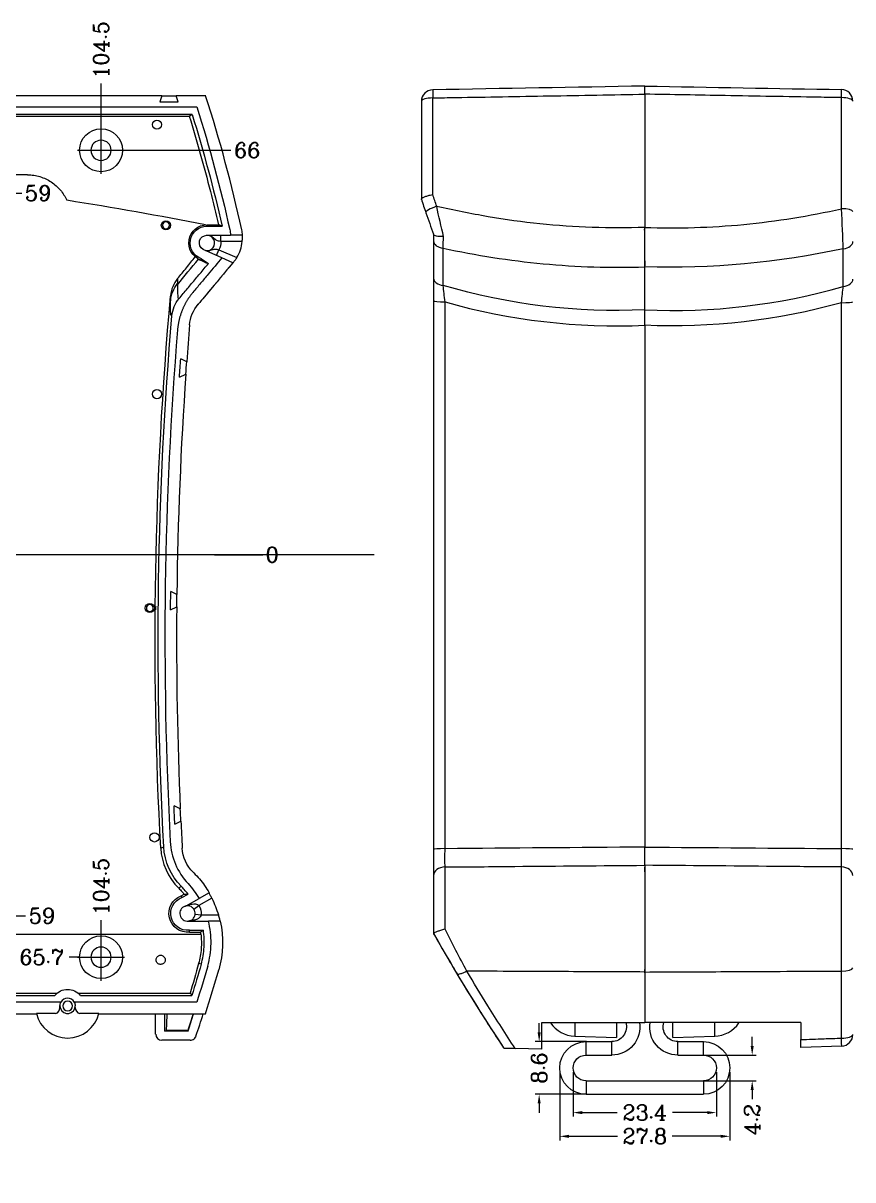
# Model space of a CAD drawing. Header units: millimetres. Extents: x -56 to 1013, y 0 to 900.
# Drawn here: x 203.3 to 338.8, y 437.1 to 626 of the extents above; entities that cross this region are included whole.
import ezdxf
from ezdxf.lldxf.tags import DXFTag

# ---------------------------------------------------------------- set-up
doc = ezdxf.new("R2010")
doc.units = ezdxf.units.MM
doc.header["$MEASUREMENT"] = 0
doc.layers.get('0').update_dxf_attribs({"linetype": 'CONTINUOUS'})
doc.layers.get('Defpoints').update_dxf_attribs({"linetype": 'CONTINUOUS'})
doc.layers.add('1', color=7, linetype='CONTINUOUS')
doc.styles.add('ROMANC', font='romanc.shx', dxfattribs={"bigfont": 'gbcbig.shx'})
tags = doc.linetypes.add('CENTER', pattern=[47.5, 22, -8.5, 8.5, -8.5]).pattern_tags.tags
tags[10:11] = [DXFTag(74, 4), DXFTag(75, 0), DXFTag(340, '0'), DXFTag(46, 0.0), DXFTag(50, 0.0), DXFTag(44, 0.0), DXFTag(45, 0.0)]
tags[8:9] = [DXFTag(74, 4), DXFTag(75, 0), DXFTag(340, '0'), DXFTag(46, 0.0), DXFTag(50, 0.0), DXFTag(44, 0.0), DXFTag(45, 0.0)]
tags[6:7] = [DXFTag(74, 4), DXFTag(75, 0), DXFTag(340, '0'), DXFTag(46, 0.0), DXFTag(50, 0.0), DXFTag(44, 0.0), DXFTag(45, 0.0)]
tags[4:5] = [DXFTag(74, 4), DXFTag(75, 0), DXFTag(340, '0'), DXFTag(46, 0.0), DXFTag(50, 0.0), DXFTag(44, 0.0), DXFTag(45, 0.0)]
doc.dimstyles.new('YanXiu', dxfattribs={"dimtxt": 2.5, "dimasz": 1.5, "dimexe": 0.66, "dimexo": 0.66, "dimgap": 0.66, "dimtad": 0, "dimdec": 1, "dimzin": 0, "dimdsep": 46, "dimtxsty": 'ROMANC', "dimcen": 0, "dimclrd": 131, "dimclre": 131, "dimclrt": 42, "dimadec": 0, "dimazin": 0, "dimtfac": 1, "dimtdec": 4, "dimtofl": 0, "dimtmove": 0, "dimatfit": 3, "dimfxl": 1, "dimtolj": 1, "dimtzin": 0, "dimlwd": 0, "dimlwe": 0, "dimarcsym": 0})

# ---------------------------------------------------------------- blocks, each defined once
blk = doc.blocks.new('*D37')
at = {"color": 131, "lineweight": 5}
blk.add_line((417.39, 492.43), (415.95, 492.85), dxfattribs=at)
blk.add_arc((412.59, 493.82), 2, 324.9594, 71.0924, dxfattribs=at)
at = {"color": 131, "lineweight": 18}
blk.add_solid([(416.02, 493.09), (415.88, 492.61), (414.51, 493.26)], dxfattribs=at)
at = {"layer": 'Defpoints', "color": 0, "lineweight": 18}
for p in [(412.59, 493.82), (414.51, 493.26)]:
    blk.add_point(p, dxfattribs=at)
at = {"color": 42, "lineweight": 18, "insert": (420.14, 491.63), "char_height": 2.5, "attachment_point": 5, "rotation": 343.867, "style": 'ROMANC'}
blk.add_mtext('R2', dxfattribs=at)
blk = doc.blocks.new('*D38')
at = {"color": 131, "lineweight": 5}
blk.add_line((402.09, 590.4), (400.74, 591.05), dxfattribs=at)
blk.add_arc((397.59, 592.57), 2, 315.3371, 71.0924, dxfattribs=at)
at = {"color": 131, "lineweight": 18}
blk.add_solid([(400.85, 591.27), (400.63, 590.82), (399.39, 591.7)], dxfattribs=at)
at = {"layer": 'Defpoints', "color": 0, "lineweight": 18}
for p in [(397.59, 592.57), (399.39, 591.7)]:
    blk.add_point(p, dxfattribs=at)
at = {"color": 42, "lineweight": 18, "insert": (404.67, 589.15), "char_height": 2.5, "attachment_point": 5, "rotation": 334.2447, "style": 'ROMANC'}
blk.add_mtext('R2', dxfattribs=at)
blk = doc.blocks.new('*D39')
at = {"color": 131, "lineweight": 5}
blk.add_line((539.72, 594.51), (541.67, 593.41), dxfattribs=at)
at = {"color": 131, "lineweight": 18}
blk.add_solid([(541.79, 593.63), (541.54, 593.2), (542.97, 592.68)], dxfattribs=at)
at = {"layer": 'Defpoints', "color": 0, "lineweight": 18}
for p in [(542.97, 592.68), (545.59, 591.21)]:
    blk.add_point(p, dxfattribs=at)
at = {"color": 42, "lineweight": 18, "insert": (537.22, 595.91), "char_height": 2.5, "attachment_point": 5, "rotation": 330.654, "style": 'ROMANC'}
blk.add_mtext('R3', dxfattribs=at)
blk = doc.blocks.new('*D68')
at = {"color": 131, "lineweight": 5}
blk.add_line((234.54, 539.21), (242.48, 539.21), dxfattribs=at)
at = {"layer": 'Defpoints', "color": 0, "lineweight": 18}
for p in [(111.52, 539.21), (233.88, 539.21), (242.48, 539.21)]:
    blk.add_point(p, dxfattribs=at)
at = {"color": 42, "lineweight": 18, "insert": (243.97, 539.21), "char_height": 2.5, "attachment_point": 5, "style": 'ROMANC'}
blk.add_mtext('0', dxfattribs=at)
blk = doc.blocks.new('*D72')
at = {"color": 131, "lineweight": 5}
blk.add_line((201.46, 598.25), (203.06, 598.25), dxfattribs=at)
at = {"layer": 'Defpoints', "color": 0, "lineweight": 18}
for p in [(200.8, 598.25), (203.06, 598.25), (111.52, 539.21)]:
    blk.add_point(p, dxfattribs=at)
at = {"color": 42, "lineweight": 18, "insert": (205.74, 598.25), "char_height": 2.5, "attachment_point": 5, "style": 'ROMANC'}
blk.add_mtext('59', dxfattribs=at)
blk = doc.blocks.new('*D74')
at = {"color": 131, "lineweight": 5}
blk.add_line((219.59, 605.25), (237.22, 605.25), dxfattribs=at)
at = {"layer": 'Defpoints', "color": 0, "lineweight": 18}
for p in [(218.93, 605.25), (237.22, 605.25), (111.52, 539.21)]:
    blk.add_point(p, dxfattribs=at)
at = {"color": 42, "lineweight": 18, "insert": (239.91, 605.25), "char_height": 2.5, "attachment_point": 5, "style": 'ROMANC'}
blk.add_mtext('66', dxfattribs=at)
blk = doc.blocks.new('*D75')
at = {"color": 131, "lineweight": 5}
blk.add_line((216.02, 608.59), (216.02, 616.14), dxfattribs=at)
at = {"layer": 'Defpoints', "color": 0, "lineweight": 18}
for p in [(216.02, 616.14), (216.02, 607.93), (111.52, 539.21)]:
    blk.add_point(p, dxfattribs=at)
at = {"color": 42, "lineweight": 18, "insert": (216.02, 621.63), "char_height": 2.5, "attachment_point": 5, "rotation": 90, "style": 'ROMANC'}
blk.add_mtext('104.5', dxfattribs=at)
blk = doc.blocks.new('*D108')
at = {"color": 131, "lineweight": 5}
blk.add_line((201.72, 480.25), (203.69, 480.25), dxfattribs=at)
at = {"layer": 'Defpoints', "color": 0, "lineweight": 18}
for p in [(111.52, 539.21), (201.06, 480.25), (203.69, 480.25)]:
    blk.add_point(p, dxfattribs=at)
at = {"color": 42, "lineweight": 18, "insert": (206.37, 480.25), "char_height": 2.5, "attachment_point": 5, "style": 'ROMANC'}
blk.add_mtext('59', dxfattribs=at)
blk = doc.blocks.new('*D110')
at = {"color": 131, "lineweight": 5}
blk.add_line((212.43, 473.49), (210.8, 473.49), dxfattribs=at)
at = {"layer": 'Defpoints', "color": 0, "lineweight": 18}
for p in [(111.52, 539.21), (210.8, 473.49), (213.09, 473.49)]:
    blk.add_point(p, dxfattribs=at)
at = {"color": 42, "lineweight": 18, "insert": (206.33, 473.49), "char_height": 2.5, "attachment_point": 5, "style": 'ROMANC'}
blk.add_mtext('65.7', dxfattribs=at)
blk = doc.blocks.new('*D112')
at = {"color": 131, "lineweight": 5}
blk.add_line((216.02, 476.98), (216.02, 479.53), dxfattribs=at)
at = {"layer": 'Defpoints', "color": 0, "lineweight": 18}
for p in [(111.52, 539.21), (216.02, 479.53), (216.02, 476.32)]:
    blk.add_point(p, dxfattribs=at)
at = {"color": 42, "lineweight": 18, "insert": (216.02, 485.01), "char_height": 2.5, "attachment_point": 5, "rotation": 90, "style": 'ROMANC'}
blk.add_mtext('104.5', dxfattribs=at)
blk = doc.blocks.new('*D121')
at = {"color": 131, "lineweight": 5}
for p, q in [((322.4, 459), (322.4, 460.5)), ((314.23, 457.5), (323.06, 457.5)), ((314.23, 453.3), (323.06, 453.3)), ((322.4, 451.8), (322.4, 450.3))]:
    blk.add_line(p, q, dxfattribs=at)
at = {"color": 131, "lineweight": 18}
for points in [[(322.15, 459), (322.65, 459), (322.4, 457.5)], [(322.15, 451.8), (322.65, 451.8), (322.4, 453.3)]]:
    blk.add_solid(points, dxfattribs=at)
at = {"layer": 'Defpoints', "color": 0, "lineweight": 18}
for p in [(313.57, 457.5), (313.57, 453.3), (322.4, 453.3)]:
    blk.add_point(p, dxfattribs=at)
at = {"color": 42, "lineweight": 18, "insert": (322.4, 446.96), "char_height": 2.5, "attachment_point": 5, "rotation": 90, "style": 'ROMANC'}
blk.add_mtext('4.2', dxfattribs=at)
blk = doc.blocks.new('*D122')
at = {"color": 131, "lineweight": 5}
for p, q in [((293.15, 454.74), (293.15, 447.45)), ((316.55, 454.74), (316.55, 447.45)), ((294.65, 448.11), (300.32, 448.11)), ((315.05, 448.11), (309.38, 448.11))]:
    blk.add_line(p, q, dxfattribs=at)
at = {"color": 131, "lineweight": 18}
for points in [[(294.65, 448.36), (294.65, 447.86), (293.15, 448.11)], [(315.05, 448.36), (315.05, 447.86), (316.55, 448.11)]]:
    blk.add_solid(points, dxfattribs=at)
at = {"layer": 'Defpoints', "color": 0, "lineweight": 18}
for p in [(293.15, 455.4), (316.55, 455.4), (316.55, 448.11)]:
    blk.add_point(p, dxfattribs=at)
at = {"color": 42, "lineweight": 18, "insert": (304.85, 448.11), "char_height": 2.5, "attachment_point": 5, "style": 'ROMANC'}
blk.add_mtext('23.4', dxfattribs=at)
blk = doc.blocks.new('*D123')
at = {"color": 131, "lineweight": 5}
for p, q in [((287.6, 461.2), (287.6, 462.7)), ((295.34, 459.7), (286.94, 459.7)), ((295.34, 451.1), (286.94, 451.1)), ((287.6, 449.6), (287.6, 448.1))]:
    blk.add_line(p, q, dxfattribs=at)
at = {"color": 131, "lineweight": 18}
for points in [[(287.35, 461.2), (287.85, 461.2), (287.6, 459.7)], [(287.35, 449.6), (287.85, 449.6), (287.6, 451.1)]]:
    blk.add_solid(points, dxfattribs=at)
at = {"layer": 'Defpoints', "color": 0, "lineweight": 18}
for p in [(296, 459.7), (287.6, 451.1), (296, 451.1)]:
    blk.add_point(p, dxfattribs=at)
at = {"color": 42, "lineweight": 18, "insert": (287.6, 455.4), "char_height": 2.5, "attachment_point": 5, "rotation": 90, "style": 'ROMANC'}
blk.add_mtext('8.6', dxfattribs=at)
blk = doc.blocks.new('*D124')
at = {"color": 131, "lineweight": 5}
for p, q in [((290.95, 454.74), (290.95, 443.58)), ((318.75, 454.74), (318.75, 443.58)), ((292.45, 444.24), (300.38, 444.24)), ((317.25, 444.24), (309.32, 444.24))]:
    blk.add_line(p, q, dxfattribs=at)
at = {"color": 131, "lineweight": 18}
for points in [[(292.45, 444.49), (292.45, 443.99), (290.95, 444.24)], [(317.25, 444.49), (317.25, 443.99), (318.75, 444.24)]]:
    blk.add_solid(points, dxfattribs=at)
at = {"layer": 'Defpoints', "color": 0, "lineweight": 18}
for p in [(290.95, 455.4), (318.75, 455.4), (318.75, 444.24)]:
    blk.add_point(p, dxfattribs=at)
at = {"color": 42, "lineweight": 18, "insert": (304.85, 444.24), "char_height": 2.5, "attachment_point": 5, "style": 'ROMANC'}
blk.add_mtext('27.8', dxfattribs=at)

msp = doc.modelspace()

# ---------------------------------------------------------------- linework, layer by layer
at = {"layer": '1', "color": 0, "linetype": 'Continuous', "lineweight": 18}
for p, q in [((225.94, 614.17), (196.72, 614.17)), ((225.94, 614.17), (225.62, 613.17)), ((225.93, 614.14), (228.32, 614.14)), ((233.12, 614.17), (228.31, 614.17)), ((228.62, 613.17), (228.31, 614.17)), ((304.85, 614.41), (304.85, 614.84)), ((304.85, 614.41), (304.85, 614.74)), ((304.85, 614.41), (304.85, 592.67)), ((304.85, 614.41), (304.85, 592.67)), ((196.62, 612.35), (231.68, 612.35)), ((225.62, 613.17), (228.62, 613.17)), ((268.35, 613.23), (268.35, 597.26)), ((137.27, 610.83), (230.44, 610.83)), ((230.92, 611.1), (195.42, 611.1)), ((204.02, 601.25), (178.99, 601.25)), ((233.33, 593.1), (235.38, 593.1)), ((233.33, 592.88), (235.8, 592.88)), ((233.33, 591.38), (237.17, 591.38)), ((235.57, 590.38), (235.57, 591.38)), ((239.15, 591.38), (237.17, 591.38)), ((232.44, 587.52), (233.58, 586.78)), ((235.77, 587.7), (232.72, 589.04)), ((234.88, 588.09), (235.28, 589)), ((237.58, 586.9), (235.77, 587.7)), ((232.34, 587.33), (232.44, 587.26)), ((270.35, 580.67), (270.35, 491.11)), ((304.85, 576.68), (304.85, 491.47)), ((304.85, 576.68), (304.85, 491.47)), ((230.02, 570.72), (229.06, 571.21)), ((229.06, 571.21), (229.06, 571.21)), ((228.85, 568.21), (229.88, 568.71)), ((228.85, 568.21), (228.84, 568.21)), ((228.41, 532.71), (227.42, 533.21)), ((227.42, 533.21), (227.42, 533.21)), ((227.39, 530.21), (228.39, 530.71)), ((227.39, 530.21), (227.39, 530.21)), ((228.97, 497.71), (227.95, 498.21)), ((227.95, 498.21), (227.95, 498.21)), ((228.09, 495.21), (229.07, 495.71)), ((228.09, 495.21), (228.09, 495.21)), ((229.1, 483.49), (229.6, 483.77)), ((229.23, 483.22), (230.23, 483.79)), ((233.69, 484.02), (232.04, 483.08)), ((229.93, 481.89), (232.04, 483.08)), ((230.43, 479.39), (233.56, 479.39)), ((230.46, 477.89), (232.74, 477.89)), ((235.51, 479.39), (233.56, 479.39)), ((-9.28, 477.25), (232.33, 477.25)), ((230.48, 477.59), (232.27, 477.59)), ((270.35, 477.34), (270.35, 477.33)), ((304.85, 471.48), (304.85, 470.96)), ((304.85, 470.96), (304.85, 471.48)), ((304.85, 471.07), (304.85, 462.82)), ((304.85, 471.07), (304.85, 462.82)), ((137.27, 467.64), (208.88, 467.64)), ((137.27, 467.25), (208.49, 467.25)), ((212.24, 467.64), (230.58, 467.64)), ((212.64, 467.25), (230.87, 467.25)), ((209.48, 466.15), (13.57, 466.15)), ((209.31, 465.25), (209.31, 465.53)), ((231.68, 466.15), (211.65, 466.15)), ((211.81, 465.25), (211.81, 465.53)), ((17.58, 464.25), (205.47, 464.25)), ((208.59, 464.29), (205.46, 464.29)), ((215.66, 464.29), (212.53, 464.29)), ((215.65, 464.25), (233.07, 464.25)), ((224.94, 460.93), (224.94, 464.25)), ((226.45, 461.43), (226.45, 464.25)), ((288.02, 458.45), (288.02, 462.82)), ((300.25, 462.78), (300.25, 460.35)), ((309.45, 460.35), (309.45, 462.79)), ((330.35, 462.82), (330.35, 460.04)), ((226.45, 461.43), (226.66, 461.54)), ((230.23, 461.43), (226.45, 461.43)), ((230.21, 461.54), (226.66, 461.54)), ((230.59, 459.93), (225.94, 459.93)), ((293.42, 460.59), (300.25, 460.35)), ((295.25, 459.7), (299.45, 459.7)), ((309.45, 460.35), (316.28, 460.59)), ((310.25, 459.7), (314.45, 459.7)), ((330.35, 459.75), (330.35, 460.04)), ((288.02, 458.45), (283.67, 458.6)), ((295.25, 457.5), (299.45, 457.5)), ((310.25, 457.5), (314.45, 457.5)), ((337.02, 458.98), (330.35, 458.75)), ((295.25, 453.3), (314.45, 453.3)), ((295.25, 451.1), (314.45, 451.1))]:
    msp.add_line(p, q, dxfattribs=at)
at = {"layer": '1', "color": 0, "linetype": 'Continuous', "lineweight": 13}
for p, q in [((270.22, 598.01), (270.22, 613.81)), ((336.98, 595.7), (336.98, 613.85)), ((233.33, 592.88), (233.33, 593.1)), ((239.09, 590.38), (235.57, 590.38)), ((235.28, 589), (238.2, 587.72)), ((272.22, 491.21), (272.22, 580.5)), ((336.98, 491.22), (336.98, 580.36)), ((231.18, 481.34), (232, 481.91)), ((234.11, 483.11), (232, 481.91)), ((231.4, 480.5), (232.39, 480.39)), ((232.39, 480.39), (235.19, 480.39)), ((336.98, 460.27), (336.98, 471.22)), ((316.28, 460.59), (316.28, 462.8)), ((293.42, 462.77), (293.42, 460.59)), ((295.25, 457.5), (295.25, 459.7)), ((299.45, 457.5), (299.45, 459.7)), ((310.25, 457.5), (310.25, 459.7)), ((314.45, 457.5), (314.45, 459.7)), ((295.25, 453.3), (295.25, 451.1)), ((314.45, 453.3), (314.45, 451.1))]:
    msp.add_line(p, q, dxfattribs=at)
at = {"layer": '1', "color": 1, "linetype": 'CENTER', "lineweight": 18, "ltscale": 0.14}
for p, q in [((216.02, 601.4), (216.02, 609.1)), ((212.17, 605.25), (219.87, 605.25)), ((216.02, 469.64), (216.02, 477.34)), ((212.17, 473.49), (219.87, 473.49))]:
    msp.add_line(p, q, dxfattribs=at)
at = {"layer": '1', "color": 1, "linetype": 'CENTER', "lineweight": 18, "ltscale": 0.86842}
msp.add_line((260.65, 539.21), (-37.57, 539.21), dxfattribs=at)
at = {"layer": '1', "color": 0, "linetype": 'Continuous', "lineweight": 18}
for centre, radius in [((225.16, 609.44), 0.75), ((216.02, 605.25), 3.5), ((226.62, 593), 0.749), ((225.16, 565.44), 0.75), ((223.99, 530.5), 0.749), ((224.76, 493.05), 0.75), ((216.02, 473.49), 3.5)]:
    msp.add_circle(centre, radius, dxfattribs=at)
at = {"layer": '1', "color": 0, "linetype": 'Continuous', "lineweight": 18, "extrusion": (0, 0, -1)}
for centre, radius in [((-216.02, 605.25), 1.65), ((-226.62, 593), 0.566), ((-223.99, 530.5), 0.566), ((-216.02, 473.49), 1.65), ((-210.56, 465.53), 0.8)]:
    msp.add_circle(centre, radius, dxfattribs=at)
at = {"layer": '1', "color": 0, "linetype": 'Continuous', "lineweight": 18}
for centre, radius, start, end in [((-0.98, 539.25), 245.79, 12.4579, 17.7459), ((270.25, 613.23), 1.9, 91, 180), ((336.95, 613.28), 1.9, 0, 89), ((111.52, -29.05), 633.9, 78.94419, 81.02424), ((233.33, 590.13), 1.25, 258.6474, 90), ((852.23, 525.25), 623.87, 175.26667, 175.82111), ((852.23, 525.25), 625.77, 175.35512, 183.01338), ((852.23, 525.25), 623.92, 175.81906, 176.00839), ((852.23, 525.25), 623.87, 176.00564, 179.31483), ((852.23, 525.25), 623.92, 179.31248, 179.50111), ((852.23, 525.25), 623.87, 179.49867, 182.53001), ((852.23, 525.25), 623.92, 182.52739, 182.7163), ((852.23, 525.25), 623.87, 182.71413, 183.11829), ((230.15, 480.63), 1.25, 108.532, 277.1244), ((229.44, 482.76), 1, 288.532, 299.4885), ((230.15, 480.63), 1.25, 354.0656, 34.818), ((230.43, 478.39), 1, 90, 97.1244), ((-0.98, 539.25), 245.77, 342.2323, 343.9774), ((210.56, 465.53), 1.25, 29.8791, 150.1209), ((210.56, 465.53), 1.25, 180, 261.7752), ((210.56, 465.53), 1.25, 278.2248, 0), ((210.56, 465.53), 5.25, 193.6297, 346.3703), ((210.56, 465.53), 5.25, 193.6297, 194.081), ((210.56, 465.53), 5.25, 345.919, 346.3703), ((-0.98, 539.25), 243.95, 341.3986, 342.0952), ((-0.98, 539.25), 245.45, 341.3141, 342.2083), ((293.59, 465.58), 5, 214.3233, 268), ((316.1, 465.58), 5, 272, 325.7921), ((336.95, 460.88), 1.9, 272, 0)]:
    msp.add_arc(centre, radius, start, end, dxfattribs=at)
at = {"layer": '1', "color": 0, "linetype": 'Continuous', "lineweight": 18, "extrusion": (0, 0, -1)}
for centre, radius, start, end in [((0.98, 539.25), 243.87, 162.5577, 167.4278), ((0.98, 539.25), 242.23, 162.8121, 165.8353), ((0.98, 539.25), 242.77, 162.7849, 167.2377), ((-233.33, 590.13), 2.97, 289.4755, 90), ((-233.33, 590.13), 2.75, 288.9504, 90), ((-233.33, 590.13), 1.25, 299.2293, 90), ((-852.23, 525.25), 627.37, 356.8982, 5.13989), ((-852.23, 525.25), 626.87, 356.91603, 4.84854), ((-852.23, 525.25), 624.87, 3.94218, 4.21796), ((-852.23, 525.25), 624.87, 0.45476, 0.72985), ((-852.23, 525.25), 627.3, 0.45313, 0.50391), ((-852.23, 525.25), 624.87, 357.24445, 357.51981), ((-230.15, 480.63), 3.05, 263.8856, 69.9125), ((-230.15, 480.63), 2.75, 263.5589, 70.4155), ((0.98, 539.25), 242.77, 196.002, 197.2513), ((0.98, 539.25), 243.87, 195.9995, 197.4423), ((-210.56, 465.53), 2.7, 39.7423, 140.2577), ((-210.56, 465.53), 1.25, 0, 29.8791), ((-210.56, 465.53), 1.25, 150.1209, 180), ((-299.45, 462.1), 4.6, 170.7609, 270), ((-299.45, 462.1), 2.4, 162.3459, 270), ((-310.25, 462.1), 4.6, 270, 9.2475), ((-310.25, 462.1), 2.4, 270, 17.7834), ((-295.25, 455.4), 4.3, 270, 90), ((-314.45, 455.4), 4.3, 90, 270), ((-295.25, 455.4), 2.1, 270, 90), ((-314.45, 455.4), 2.1, 90, 270)]:
    msp.add_arc(centre, radius, start, end, dxfattribs=at)
at = {"layer": '1', "color": 0, "linetype": 'Continuous', "lineweight": 13, "extrusion": (0, 0, -1)}
for centre, start, end in [((-233.33, 590.13), 173.6206, 209.942), ((-230.15, 480.63), 145.182, 185.9344)]:
    msp.add_arc(centre, 2.25, start, end, dxfattribs=at)
at = {"layer": '1', "color": 0, "linetype": 'Continuous', "lineweight": 13}
for centre, major_axis, ratio, start_param, end_param in [((270.25, 613.23), (-0.03, 1.9), 0.012778, 0, 1.26384), ((336.95, 613.28), (-0.03, -1.9), 0.012776, 1.877883, 3.141593), ((270.25, 613.23), (-1.9, 0), 0.301946, 4.729842, 6.283185), ((336.95, 613.28), (1.9, 0), 0.30207, 0, 1.553343), ((270.89, 595.67), (1.8, 0.61), 0.223914, 1.513326, 3.210892), ((336.95, 595.27), (1.9, 0), 0.228508, 0, 1.553343), ((272.25, 590.44), (1.9, 0), 0.627098, 3.141593, 4.530151), ((336.95, 590.34), (1.9, 0), 0.627365, 4.89314, 6.283185), ((272.25, 584.35), (1.9, 0), 0.628149, 3.141593, 4.536126), ((336.95, 584.21), (1.9, 0), 0.628561, 4.886225, 6.283185), ((272.25, 580.67), (1.9, 0), 0.088577, 3.141593, 4.694936), ((336.95, 580.53), (1.9, 0), 0.08835, 4.729842, 6.283185), ((272.25, 491.11), (1.9, 0), 0.054757, 1.58825, 3.141593), ((336.95, 491.11), (1.9, 0), 0.054751, 0, 1.553343), ((272.25, 486.85), (1.9, 0), 0.721064, 1.588245, 3.141593), ((336.95, 486.85), (1.9, 0), 0.720956, 0, 1.553347), ((336.95, 460.88), (-1.9, 0), 0.320395, 1.58825, 3.141593), ((336.95, 460.88), (0.07, -1.9), 0.006611, 0, 1.244264)]:
    msp.add_ellipse(centre, major_axis=major_axis, ratio=ratio, start_param=start_param, end_param=end_param, dxfattribs=at)
at = {"layer": '1', "color": 0, "linetype": 'Continuous', "lineweight": 18}
for centre, major_axis, ratio, start_param, end_param in [((546.46, 633.76), (-317.34, 0), 1, 0.51544, 0.584445), ((336.95, 471.75), (1.9, 0), 0.276013, 4.729842, 6.283185), ((208.31, 465.25), (0, 1), 0.999962, 3.425894, 4.712389), ((212.81, 465.25), (0, -1), 0.999962, 4.712389, 5.998884), ((225.95, 460.93), (0.897, 0.448), 0.996959, 2.679649, 4.248011)]:
    msp.add_ellipse(centre, major_axis=major_axis, ratio=ratio, start_param=start_param, end_param=end_param, dxfattribs=at)
at = {"layer": '1', "color": 0, "linetype": 'Continuous', "lineweight": 18, "extrusion": (0, 0, -1)}
msp.add_ellipse((208.27, 633.68), major_axis=(0, 314.34), ratio=0.069927, start_param=2.140062, end_param=2.15033, dxfattribs=at)
at = {"layer": '1', "color": 0, "linetype": 'Continuous', "lineweight": 18}
for points, degree in [([(304.85, 615.74), (293.3, 615.53), (281.76, 615.33), (270.22, 615.13)], 3), ([(304.85, 615.74), (315.56, 615.55), (326.27, 615.36), (336.98, 615.18)], 3), ([(230.44, 610.83), (230.47, 610.85), (230.5, 610.87), (230.53, 610.88)], 3), ([(209.38, 598.76), (209.59, 598.5), (209.79, 598.23), (209.96, 597.95)], 3), ([(209.96, 597.95), (210.14, 597.67), (210.29, 597.38), (210.42, 597.09)], 3), ([(233.89, 598.53), (234.36, 596.72), (234.8, 594.91), (235.23, 593.1)], 3), ([(268.35, 597.26), (268.6, 596.52), (268.85, 595.77), (269.11, 595.03)], 3), ([(269.11, 595.03), (269.5, 593.87), (269.92, 592.68), (270.35, 591.55)], 3), ([(235.38, 593.1), (235.52, 593.02), (235.66, 592.95), (235.8, 592.88)], 3), ([(237.05, 592.33), (237.12, 592.02), (237.16, 591.7), (237.17, 591.38)], 3), ([(239.15, 591.38), (239.13, 591.68), (239.09, 591.98), (239.03, 592.27)], 3), ([(270.35, 591.58), (270.35, 591.17), (270.35, 590.79), (270.35, 590.44)], 3), ([(304.85, 586.22), (304.85, 587.99), (304.85, 590.41), (304.85, 592.67)], 3), ([(304.85, 586.22), (304.85, 587.99), (304.85, 590.41), (304.85, 592.67)], 3), ([(238.2, 587.72), (238.71, 588.53), (239.01, 589.43), (239.09, 590.38)], 3), ([(270.35, 590.44), (270.35, 588.41), (270.35, 586.38), (270.35, 584.35)], 3), ([(231.84, 580.03), (234.72, 583.46), (237.6, 586.89)], 2), ([(237.58, 586.9), (237.59, 586.9), (237.59, 586.9), (237.59, 586.9)], 3), ([(304.85, 587.19), (304.85, 586.92), (304.85, 586.65), (304.85, 586.38)], 3), ([(228.54, 584.31), (227.87, 583.5), (227.48, 582.5), (227.38, 581.46)], 3), ([(270.35, 584.35), (270.35, 583.3), (270.35, 582.02), (270.35, 580.67)], 3), ([(227.61, 578.24), (227.69, 579.27), (228.1, 580.25), (228.76, 581.03)], 3), ([(230.49, 576.73), (230.6, 577.97), (231.08, 579.15), (231.88, 580.1)], 3), ([(225.78, 491.31), (225.91, 488.84), (226.96, 486.5), (228.71, 484.76)], 3), ([(229.14, 485.04), (227.42, 486.78), (226.4, 489.09), (226.27, 491.53)], 3), ([(227.33, 492.36), (227.47, 489.81), (228.49, 487.38), (230.23, 485.51)], 3), ([(231.08, 487.36), (230.01, 488.41), (229.37, 489.82), (229.29, 491.32)], 3), ([(304.85, 488.5), (304.85, 489.29), (304.85, 490.35), (304.85, 491.47)], 3), ([(304.85, 488.5), (304.85, 489.29), (304.85, 490.35), (304.85, 491.47)], 3), ([(270.35, 491.11), (270.35, 489.49), (270.35, 487.97), (270.35, 486.85)], 3), ([(304.85, 488.17), (304.85, 487.9), (304.85, 487.66), (304.85, 487.43)], 3), ([(304.85, 487.43), (304.85, 487.66), (304.85, 487.91), (304.85, 488.17)], 3), ([(230.23, 485.51), (230.92, 484.76), (231.53, 483.95), (232.04, 483.08)], 3), ([(270.35, 486.85), (270.35, 484.33), (270.35, 480.95), (270.35, 477.34)], 3), ([(234.11, 483.11), (234.55, 482.23), (234.91, 481.33), (235.19, 480.39)], 3), ([(235.51, 479.39), (236.09, 476.75), (235.99, 474.02), (235.25, 471.41)], 3), ([(232.27, 477.59), (232.29, 477.48), (232.3, 477.36), (232.31, 477.25)], 3), ([(270.35, 477.33), (271.6, 475.12), (272.9, 472.9), (274.18, 470.76)], 3), ([(231.96, 472.45), (231.52, 470.83), (231.06, 469.23), (230.58, 467.64)], 3), ([(230.58, 467.64), (230.59, 467.63), (230.6, 467.62), (230.61, 467.6)], 3), ([(210.38, 464.29), (210.5, 464.27), (210.62, 464.27), (210.74, 464.29)], 3), ([(231.07, 464.25), (230.79, 463.34), (230.5, 462.44), (230.21, 461.54)], 3), ([(288.02, 462.82), (293.63, 462.82), (299.24, 462.82), (304.85, 462.82)], 3)]:
    msp.add_open_spline(points, degree=degree, dxfattribs=at)
at = {"layer": '1', "color": 0, "linetype": 'Continuous', "lineweight": 13}
for points, knots in [([(270.22, 613.81), (271.48, 613.83), (272.75, 613.85), (279.08, 613.96), (284.15, 614.05), (294.42, 614.23), (299.64, 614.32), (304.85, 614.41)], [0, 0, 0, 0, 0.109696, 0.109696, 0.548478, 0.548478, 1, 1, 1, 1]), ([(336.98, 613.85), (335.72, 613.87), (334.45, 613.89), (328.12, 614), (323.05, 614.09), (313.61, 614.26), (309.23, 614.34), (304.85, 614.41)], [0, 0, 0, 0, 0.11823, 0.11823, 0.591151, 0.591151, 1, 1, 1, 1]), ([(304.85, 592.67), (299.12, 592.46), (293.4, 592.65), (284.87, 593.53), (282.05, 593.92), (276.43, 594.89), (273.64, 595.5), (270.86, 596.1)], [0, 0, 0, 0, 0.5, 0.5, 0.75, 0.75, 1, 1, 1, 1]), ([(304.85, 592.67), (310.26, 592.47), (315.66, 592.63), (326.41, 593.66), (331.72, 594.55), (336.98, 595.7)], [0, 0, 0, 0, 0.5, 0.5, 1, 1, 1, 1]), ([(231.92, 587.47), (231.95, 587.46), (232.01, 587.43), (232.11, 587.39), (232.23, 587.35), (232.3, 587.33), (232.34, 587.32)], [0, 0, 0, 0, 0.190747, 0.460519, 0.730271, 1, 1, 1, 1]), ([(271.92, 583.18), (271.91, 584.16), (271.91, 585.15), (271.91, 587.18), (271.91, 588.23), (271.9, 589.27)], [0, 0, 0, 0, 0.485583, 0.485583, 1, 1, 1, 1]), ([(271.9, 589.27), (277.31, 588.13), (282.76, 587.24), (293.77, 586.21), (299.31, 586.04), (304.85, 586.22)], [0, 0, 0, 0, 0.5, 0.5, 1, 1, 1, 1]), ([(337.28, 583.03), (337.28, 584.02), (337.28, 585), (337.29, 587.05), (337.29, 588.11), (337.29, 589.17)], [0, 0, 0, 0, 0.482162, 0.482162, 1, 1, 1, 1]), ([(232.34, 587.32), (232.35, 587.32), (232.36, 587.31), (232.39, 587.29), (232.41, 587.28), (232.43, 587.27), (232.44, 587.26)], [0, 0, 0, 0, 0.190005, 0.460003, 0.730002, 1, 1, 1, 1]), ([(272.22, 580.5), (272.17, 580.97), (272.11, 581.43), (272.01, 582.34), (271.96, 582.78), (271.92, 583.18)], [0, 0, 0, 0, 0.483016, 0.483016, 1, 1, 1, 1]), ([(227.61, 578.24), (227.57, 578.21), (227.51, 578.14), (227.44, 578.38), (227.39, 578.86), (227.36, 579.59), (227.37, 580.29), (227.37, 580.65)], [0, 0, 0, 0, 0.200494, 0.400217, 0.599692, 0.799445, 1, 1, 1, 1]), ([(336.98, 488.22), (336.98, 488.3), (336.98, 488.38), (336.98, 488.84), (336.98, 489.28), (336.98, 490.21), (336.98, 490.71), (336.98, 491.22)], [0, 0, 0, 0, 0.100017, 0.100017, 0.550008, 0.550008, 1, 1, 1, 1]), ([(272.22, 488.22), (276.02, 488.25), (279.82, 488.28), (290.7, 488.38), (297.77, 488.44), (304.85, 488.5)], [0, 0, 0, 0, 0.34963, 0.34963, 1, 1, 1, 1]), ([(336.98, 488.22), (333.35, 488.25), (329.71, 488.28), (319, 488.38), (311.92, 488.44), (304.85, 488.5)], [0, 0, 0, 0, 0.33951, 0.33951, 1, 1, 1, 1]), ([(336.98, 471.22), (336.98, 474.21), (336.98, 477.39), (336.98, 483.31), (336.98, 486.06), (336.98, 488.22)], [0, 0, 0, 0, 0.5, 0.5, 1, 1, 1, 1]), ([(229.14, 485.04), (229.12, 485.02), (229.1, 485.01), (229.04, 484.97), (228.99, 484.94), (228.89, 484.87), (228.83, 484.84), (228.75, 484.79), (228.73, 484.77), (228.71, 484.76)], [0, 0, 0, 0, 0.148962, 0.148962, 0.446885, 0.446885, 0.852267, 0.852267, 1, 1, 1, 1]), ([(229.93, 481.89), (229.93, 481.89), (229.93, 481.89), (229.94, 481.89), (229.94, 481.89), (229.96, 481.9), (229.99, 481.91), (230.06, 481.94), (230.11, 481.96), (230.39, 482.07), (230.64, 482.14), (231.07, 482.2), (231.25, 482.21), (231.54, 482.17), (231.65, 482.14), (231.82, 482.06), (231.88, 482.03), (231.96, 481.96), (231.98, 481.94), (232, 481.91)], [0, 0, 0, 0, 0.014495, 0.014495, 0.022962, 0.022962, 0.068157, 0.068157, 0.147528, 0.147528, 0.492482, 0.492482, 0.73176, 0.73176, 0.87522, 0.87522, 0.960773, 0.960773, 1, 1, 1, 1]), ([(232.39, 480.39), (232.38, 480.34), (232.36, 480.28), (232.28, 480.13), (232.21, 480.05), (232.02, 479.87), (231.89, 479.79), (231.57, 479.63), (231.37, 479.56), (230.97, 479.46), (230.75, 479.42), (230.52, 479.4), (230.48, 479.4), (230.45, 479.4), (230.44, 479.39), (230.43, 479.39), (230.43, 479.39), (230.43, 479.39)], [0, 0, 0, 0, 0.066409, 0.066409, 0.198138, 0.198138, 0.385456, 0.385456, 0.651681, 0.651681, 0.925262, 0.925262, 0.979533, 0.979533, 0.990419, 0.990419, 1, 1, 1, 1]), ([(232.39, 472.33), (232.25, 472.36), (232.11, 472.4), (231.97, 472.44), (231.96, 472.45)], [0, 0, 0, 0, 0.953648, 1, 1, 1, 1]), ([(283.67, 458.6), (282.16, 460.89), (280.68, 463.21), (278.05, 467.42), (276.91, 469.31), (275.78, 471.21)], [0, 0, 0, 0, 0.556069, 0.556069, 1, 1, 1, 1]), ([(330.35, 460.04), (331.61, 460.09), (332.88, 460.13), (335.09, 460.21), (336.04, 460.24), (336.98, 460.27)], [0, 0, 0, 0, 0.572514, 0.572514, 1, 1, 1, 1])]:
    msp.add_open_spline(points, degree=3, knots=knots, dxfattribs=at)
at = {"layer": '1', "color": 0, "linetype": 'Continuous', "lineweight": 18}
for points, degree, knots in [([(304.85, 614.41), (304.85, 614.62), (304.85, 614.81), (304.85, 615.15), (304.85, 615.3), (304.85, 615.54), (304.85, 615.62), (304.85, 615.72), (304.85, 615.74), (304.85, 615.74)], 3, [0, 0, 0, 0, 0.267507, 0.267507, 0.535016, 0.535016, 0.802499, 0.802499, 1, 1, 1, 1]), ([(304.85, 614.41), (304.85, 614.62), (304.85, 614.81), (304.85, 615.15), (304.85, 615.3), (304.85, 615.54), (304.85, 615.62), (304.85, 615.72), (304.85, 615.74), (304.85, 615.74)], 3, [0, 0, 0, 0, 0.267507, 0.267507, 0.535016, 0.535016, 0.802499, 0.802499, 1, 1, 1, 1]), ([(230.53, 610.88), (230.58, 610.91), (230.62, 610.93), (230.75, 611), (230.83, 611.05), (230.92, 611.1)], 3, [0, 0, 0, 0, 0.340741, 0.340741, 1, 1, 1, 1]), ([(204.02, 601.25), (204.36, 601.24), (205.05, 601.21), (205.71, 601.04), (206.04, 600.95)], 3, [0, 0, 0, 0, 0.499178, 1, 1, 1, 1]), ([(206.04, 600.95), (206.37, 600.84), (207.01, 600.62), (207.59, 600.27), (207.88, 600.09)], 3, [0, 0, 0, 0, 0.500112, 1, 1, 1, 1]), ([(207.88, 600.09), (208.16, 599.89), (208.7, 599.5), (209.15, 599.01), (209.38, 598.76)], 3, [0, 0, 0, 0, 0.499365, 1, 1, 1, 1]), ([(268.35, 597.26), (268.35, 597.31), (268.39, 597.37), (268.52, 597.49), (268.63, 597.55), (268.89, 597.67), (269.05, 597.73), (269.4, 597.84), (269.6, 597.89), (269.94, 597.96), (270.07, 597.99), (270.21, 598.01), (270.21, 598.01), (270.22, 598.01)], 3, [0, 0, 0, 0, 0.214036, 0.214036, 0.427992, 0.427992, 0.643202, 0.643202, 0.861021, 0.861021, 0.994697, 0.994697, 1, 1, 1, 1]), ([(268.35, 597.26), (268.35, 597.24), (268.35, 597.24), (268.35, 597.25), (268.35, 597.25), (268.35, 597.26)], 3, [0, 0, 0, 0, 0.768099, 0.768099, 1, 1, 1, 1]), ([(235.57, 590.38), (235.45, 590.39), (235.22, 590.42), (234.93, 590.51), (234.69, 590.66), (234.44, 590.89), (234.03, 591.26), (233.6, 591.33), (233.33, 591.38)], 3, [0, 0, 0, 0, 0.137564, 0.250307, 0.373451, 0.501087, 0.698696, 1, 1, 1, 1]), ([(239.09, 590.38), (239.1, 590.49), (239.11, 590.6), (239.12, 590.81), (239.12, 590.91), (239.12, 591.08), (239.12, 591.16), (239.11, 591.28), (239.11, 591.33), (239.11, 591.37), (239.11, 591.38), (239.11, 591.38)], 3, [0, 0, 0, 0, 0.213218, 0.213218, 0.426432, 0.426432, 0.639861, 0.639861, 0.854556, 0.854556, 1, 1, 1, 1]), ([(271.98, 591.19), (271.98, 591.19), (271.97, 591.19), (271.74, 591.17), (271.52, 591.16), (271.14, 591.17), (270.97, 591.19), (270.69, 591.25), (270.57, 591.3), (270.41, 591.41), (270.36, 591.48), (270.35, 591.55)], 3, [0, 0, 0, 0, 0.006695, 0.006695, 0.270144, 0.270144, 0.514797, 0.514797, 0.757325, 0.757325, 1, 1, 1, 1]), ([(228.54, 584.31), (229.02, 584.9), (229.5, 585.49), (230.46, 586.67), (230.94, 587.27), (231.42, 587.86)], 3, [0, 0, 0, 0, 0.5, 0.5, 1, 1, 1, 1]), ([(235.77, 587.7), (235.02, 586.8), (234.26, 585.9), (233.1, 584.51), (232.68, 584.02), (231.86, 583.04), (231.45, 582.54), (231.04, 582.05)], 3, [0, 0, 0, 0, 0.47808, 0.47808, 0.73904, 0.73904, 1, 1, 1, 1]), ([(232.44, 587.52), (232.43, 587.51), (232.42, 587.49), (232.39, 587.43), (232.37, 587.38), (232.34, 587.33)], 3, [0, 0, 0, 0, 0.253271, 0.253271, 1, 1, 1, 1]), ([(233.09, 588.9), (233.11, 588.9), (233.2, 588.88), (233.4, 588.86), (233.76, 588.89), (234.2, 589.04), (234.6, 589.16), (234.97, 589.09), (235.17, 589.04), (235.28, 589)], 3, [0, 0, 0, 0, 0.039398, 0.141716, 0.249235, 0.499828, 0.748917, 0.862865, 1, 1, 1, 1]), ([(237.72, 587.05), (237.76, 587.1), (237.82, 587.17), (237.93, 587.32), (238, 587.41), (238.11, 587.57), (238.16, 587.64), (238.2, 587.72)], 3, [0, 0, 0, 0, 0.360915, 0.360915, 0.721641, 0.721641, 1, 1, 1, 1]), ([(228.76, 581.03), (229.22, 581.58), (229.67, 582.12), (230.59, 583.21), (231.04, 583.76), (231.96, 584.85), (232.42, 585.39), (233.11, 586.22), (233.35, 586.5), (233.58, 586.78)], 3, [0, 0, 0, 0, 0.284271, 0.284271, 0.568542, 0.568542, 0.852814, 0.852814, 1, 1, 1, 1]), ([(237.58, 586.9), (237.41, 586.69), (237.23, 586.48), (235.67, 584.62), (234.29, 582.97), (232.56, 580.92), (232.22, 580.51), (231.88, 580.1)], 3, [0, 0, 0, 0, 0.092348, 0.092348, 0.820577, 0.820577, 1, 1, 1, 1]), ([(232.44, 587.26), (232.75, 587.1), (232.99, 586.98), (233.36, 586.81), (233.48, 586.76), (233.54, 586.76)], 3, [0, 0, 0, 0, 0.499997, 0.499997, 1, 1, 1, 1]), ([(237.72, 587.05), (237.69, 587.01), (237.67, 586.98), (237.62, 586.93), (237.6, 586.9), (237.6, 586.9), (237.6, 586.9), (237.6, 586.9)], 3, [0, 0, 0, 0, 0.341379, 0.341379, 0.876358, 0.876358, 1, 1, 1, 1]), ([(304.85, 579.21), (304.85, 579.74), (304.85, 580.28), (304.85, 581.73), (304.85, 582.63), (304.85, 584.43), (304.85, 585.33), (304.85, 586.22)], 3, [0, 0, 0, 0, 0.229589, 0.229589, 0.617689, 0.617689, 1, 1, 1, 1]), ([(304.85, 579.21), (304.85, 579.74), (304.85, 580.28), (304.85, 581.73), (304.85, 582.63), (304.85, 584.43), (304.85, 585.33), (304.85, 586.22)], 3, [0, 0, 0, 0, 0.229589, 0.229589, 0.617689, 0.617689, 1, 1, 1, 1]), ([(228.52, 583.51), (228.49, 583.48), (228.52, 583.49), (228.51, 583.47), (228.51, 583.46), (228.51, 583.44), (228.51, 583.42), (228.51, 583.37), (228.51, 583.33), (228.5, 583.3)], 3, [0, 0, 0, 0, 0.125, 0.125, 0.25, 0.25, 0.5, 0.5, 1, 1, 1, 1]), ([(228.5, 583.3), (228.5, 583.01), (228.5, 582.45), (228.52, 581.81), (228.56, 581.36), (228.59, 581.16), (228.61, 581.09)], 3, [0, 0, 0, 0, 0.25316, 0.505674, 0.757969, 1, 1, 1, 1]), ([(231.04, 582.05), (229.94, 580.75), (229.3, 579.18), (228.66, 577.62), (228.52, 575.93)], 2, [0, 0, 0, 0.5, 0.5, 1, 1, 1]), ([(304.85, 576.68), (304.85, 577.14), (304.85, 577.59), (304.85, 578.45), (304.85, 578.85), (304.85, 579.21)], 3, [0, 0, 0, 0, 0.49605, 0.49605, 1, 1, 1, 1]), ([(304.85, 576.68), (304.85, 577.14), (304.85, 577.59), (304.85, 578.45), (304.85, 578.85), (304.85, 579.21)], 3, [0, 0, 0, 0, 0.49605, 0.49605, 1, 1, 1, 1]), ([(224.96, 530.77), (224.95, 530.74), (224.95, 530.71), (224.94, 530.65), (224.94, 530.63), (224.94, 530.58), (224.94, 530.56), (224.94, 530.53), (224.94, 530.53), (224.94, 530.52), (224.94, 530.51), (224.94, 530.5), (224.94, 530.49), (224.94, 530.48), (224.94, 530.48), (224.94, 530.47), (224.94, 530.46), (224.94, 530.45), (224.94, 530.44), (224.94, 530.4), (224.94, 530.38), (224.94, 530.3), (224.95, 530.26), (224.95, 530.22), (224.95, 530.22), (224.95, 530.21)], 3, [0, 0, 0, 0, 0.286691, 0.286691, 0.412154, 0.412154, 0.475615, 0.475615, 0.485818, 0.485818, 0.49619, 0.49619, 0.503434, 0.503434, 0.510661, 0.510661, 0.52162, 0.52162, 0.543196, 0.543196, 0.625665, 0.625665, 0.952701, 0.952701, 1, 1, 1, 1]), ([(231.08, 487.36), (231.12, 487.32), (231.15, 487.29), (231.5, 486.94), (231.81, 486.61), (232.69, 485.56), (233.23, 484.81), (233.69, 484.02)], 3, [0, 0, 0, 0, 0.03621, 0.03621, 0.347752, 0.347752, 1, 1, 1, 1]), ([(304.85, 488.5), (304.85, 486.31), (304.85, 483.5), (304.85, 477.38), (304.85, 474.12), (304.85, 471.07)], 3, [0, 0, 0, 0, 0.5, 0.5, 1, 1, 1, 1]), ([(304.85, 488.5), (304.85, 486.31), (304.85, 483.5), (304.85, 477.38), (304.85, 474.12), (304.85, 471.07)], 3, [0, 0, 0, 0, 0.5, 0.5, 1, 1, 1, 1]), ([(228.71, 484.76), (228.9, 484.57), (229.06, 484.4), (229.36, 484.06), (229.48, 483.92), (229.6, 483.77)], 3, [0, 0, 0, 0, 0.576548, 0.576548, 1, 1, 1, 1]), ([(230.23, 483.79), (230.03, 484.04), (229.83, 484.29), (229.46, 484.71), (229.31, 484.87), (229.14, 485.04)], 3, [0, 0, 0, 0, 0.58557, 0.58557, 1, 1, 1, 1]), ([(229.6, 483.77), (229.66, 483.78), (229.72, 483.78), (229.81, 483.78), (229.84, 483.78), (229.93, 483.78), (230, 483.78), (230.12, 483.78), (230.17, 483.78), (230.23, 483.79)], 3, [0, 0, 0, 0, 0.281251, 0.281251, 0.430201, 0.430201, 0.7281, 0.7281, 1, 1, 1, 1]), ([(233.65, 483.99), (233.65, 483.99), (233.65, 483.97), (233.69, 483.91), (233.71, 483.86), (233.78, 483.74), (233.82, 483.66), (233.91, 483.49), (233.96, 483.4), (234.04, 483.24), (234.08, 483.17), (234.11, 483.11)], 3, [0, 0, 0, 0, 0.214908, 0.214908, 0.429816, 0.429816, 0.644729, 0.644729, 0.859602, 0.859602, 1, 1, 1, 1]), ([(229.1, 483.49), (229.11, 483.48), (229.12, 483.47), (229.13, 483.44), (229.14, 483.42), (229.18, 483.34), (229.2, 483.28), (229.23, 483.22)], 3, [0, 0, 0, 0, 0.142361, 0.142361, 0.349264, 0.349264, 1, 1, 1, 1]), ([(231.18, 481.34), (231.14, 481.4), (231.09, 481.45), (231.02, 481.53), (230.99, 481.55), (230.89, 481.65), (230.8, 481.7), (230.59, 481.81), (230.47, 481.84), (230.18, 481.89), (230.02, 481.88), (229.86, 481.84), (229.83, 481.83), (229.79, 481.82), (229.77, 481.82), (229.76, 481.81), (229.76, 481.81), (229.76, 481.81)], 3, [0, 0, 0, 0, 0.078884, 0.078884, 0.120632, 0.120632, 0.254333, 0.254333, 0.475844, 0.475844, 0.807866, 0.807866, 0.896602, 0.896602, 0.959561, 0.959561, 1, 1, 1, 1]), ([(230.31, 479.39), (230.31, 479.39), (230.31, 479.39), (230.33, 479.39), (230.35, 479.39), (230.47, 479.42), (230.6, 479.45), (230.83, 479.57), (230.94, 479.64), (231.12, 479.83), (231.19, 479.92), (231.28, 480.09), (231.31, 480.16), (231.35, 480.26), (231.36, 480.29), (231.38, 480.38), (231.39, 480.44), (231.4, 480.5)], 3, [0, 0, 0, 0, 0.036328, 0.036328, 0.105076, 0.105076, 0.376833, 0.376833, 0.628937, 0.628937, 0.806306, 0.806306, 0.89675, 0.89675, 0.932819, 0.932819, 1, 1, 1, 1]), ([(235.19, 480.39), (235.22, 480.28), (235.25, 480.16), (235.31, 479.95), (235.34, 479.84), (235.38, 479.67), (235.4, 479.59), (235.43, 479.47), (235.44, 479.43), (235.45, 479.4), (235.46, 479.39), (235.46, 479.39)], 3, [0, 0, 0, 0, 0.224705, 0.224705, 0.449746, 0.449746, 0.669559, 0.669559, 0.882682, 0.882682, 1, 1, 1, 1]), ([(230.48, 477.59), (230.48, 477.6), (230.48, 477.62), (230.47, 477.65), (230.47, 477.68), (230.47, 477.76), (230.47, 477.83), (230.46, 477.89)], 3, [0, 0, 0, 0, 0.142361, 0.142361, 0.349264, 0.349264, 1, 1, 1, 1]), ([(232.27, 477.59), (232.32, 477.62), (232.36, 477.65), (232.47, 477.72), (232.53, 477.76), (232.64, 477.83), (232.69, 477.86), (232.74, 477.89)], 3, [0, 0, 0, 0, 0.28125, 0.28125, 0.686284, 0.686284, 1, 1, 1, 1]), ([(232.39, 472.33), (232.65, 473.25), (232.81, 474.19), (232.92, 476.05), (232.88, 476.99), (232.74, 477.89)], 3, [0, 0, 0, 0, 0.509378, 0.509378, 1, 1, 1, 1]), ([(233.99, 475.71), (234, 476.33), (233.97, 476.95), (233.83, 478.18), (233.71, 478.79), (233.56, 479.39)], 3, [0, 0, 0, 0, 0.5, 0.5, 1, 1, 1, 1]), ([(272.22, 478.06), (272.21, 478.06), (272.21, 478.06), (272.06, 478.02), (271.92, 477.98), (271.58, 477.88), (271.38, 477.82), (271.03, 477.7), (270.87, 477.64), (270.62, 477.53), (270.52, 477.48), (270.38, 477.4), (270.35, 477.36), (270.35, 477.34)], 3, [0, 0, 0, 0, 0.004444, 0.004444, 0.150034, 0.150034, 0.368731, 0.368731, 0.581407, 0.581407, 0.790588, 0.790588, 1, 1, 1, 1]), ([(232.33, 477.25), (232.42, 476.46), (232.44, 475.65), (232.32, 474.05), (232.18, 473.24), (231.96, 472.45)], 3, [0, 0, 0, 0, 0.492949, 0.492949, 1, 1, 1, 1]), ([(233.45, 472.03), (233.62, 472.62), (233.75, 473.23), (233.93, 474.46), (233.99, 475.08), (233.99, 475.71)], 3, [0, 0, 0, 0, 0.495597, 0.495597, 1, 1, 1, 1]), ([(225.01, 473.06), (225.01, 472.95), (225.03, 472.83), (225.12, 472.64), (225.18, 472.56), (225.32, 472.44), (225.39, 472.4), (225.53, 472.33), (225.61, 472.31), (225.77, 472.3), (225.85, 472.31), (225.99, 472.34), (226.06, 472.36), (226.18, 472.43), (226.24, 472.48), (226.35, 472.59), (226.39, 472.65), (226.47, 472.8), (226.49, 472.88), (226.51, 473.06), (226.5, 473.16), (226.46, 473.34), (226.41, 473.44), (226.29, 473.59), (226.21, 473.66), (226.05, 473.75), (225.96, 473.78), (225.8, 473.81), (225.72, 473.81), (225.57, 473.79), (225.5, 473.76), (225.37, 473.7), (225.31, 473.66), (225.2, 473.57), (225.15, 473.51), (225.07, 473.37), (225.04, 473.29), (225.01, 473.16), (225.01, 473.11), (225.01, 473.06)], 3, [0, 0, 0, 0, 0.075697, 0.075697, 0.141987, 0.141987, 0.190583, 0.190583, 0.2395, 0.2395, 0.283481, 0.283481, 0.326019, 0.326019, 0.371221, 0.371221, 0.422091, 0.422091, 0.480328, 0.480328, 0.545234, 0.545234, 0.612388, 0.612388, 0.674709, 0.674709, 0.727623, 0.727623, 0.772859, 0.772859, 0.815381, 0.815381, 0.859587, 0.859587, 0.908687, 0.908687, 0.964761, 0.964761, 1, 1, 1, 1]), ([(275.78, 471.21), (275.59, 471.11), (275.41, 471.01), (275.06, 470.86), (274.9, 470.8), (274.61, 470.72), (274.49, 470.69), (274.31, 470.68), (274.25, 470.69), (274.2, 470.73), (274.19, 470.74), (274.18, 470.76)], 3, [0, 0, 0, 0, 0.238728, 0.238728, 0.477457, 0.477457, 0.716185, 0.716185, 0.922713, 0.922713, 1, 1, 1, 1]), ([(274.18, 470.76), (275.32, 468.86), (276.47, 466.97), (279, 462.94), (280.39, 460.79), (281.79, 458.67)], 3, [0, 0, 0, 0, 0.462424, 0.462424, 1, 1, 1, 1]), ([(275.78, 471.21), (275.78, 471.21), (275.78, 471.21), (275.78, 471.21), (275.78, 471.21), (275.78, 471.21)], 3, [0, 0, 0, 0, 0.645476, 0.645476, 1, 1, 1, 1]), ([(304.85, 471.07), (300.42, 471.09), (296, 471.11), (286.31, 471.16), (281.04, 471.18), (275.78, 471.21)], 3, [0, 0, 0, 0, 0.456684, 0.456684, 1, 1, 1, 1]), ([(304.85, 471.07), (309.27, 471.09), (313.7, 471.11), (324.02, 471.16), (329.91, 471.19), (336.19, 471.22), (336.59, 471.22), (336.98, 471.22)], 3, [0, 0, 0, 0, 0.413174, 0.413174, 0.963056, 0.963056, 1, 1, 1, 1]), ([(230.61, 467.6), (230.66, 467.54), (230.7, 467.48), (230.79, 467.37), (230.83, 467.31), (230.87, 467.25)], 3, [0, 0, 0, 0, 0.50569, 0.50569, 1, 1, 1, 1]), ([(330.35, 462.82), (327.77, 462.82), (325.18, 462.82), (322.29, 462.82), (321.99, 462.82), (316.07, 462.82), (310.46, 462.82), (304.85, 462.82)], 3, [0, 0, 0, 0, 0.303941, 0.303941, 0.339851, 0.339851, 1, 1, 1, 1]), ([(230.21, 461.54), (230.21, 461.53), (230.21, 461.52), (230.22, 461.5), (230.22, 461.49), (230.23, 461.46), (230.23, 461.45), (230.23, 461.43)], 3, [0, 0, 0, 0, 0.25, 0.25, 0.625, 0.625, 1, 1, 1, 1]), ([(230.59, 459.93), (230.7, 459.93), (230.82, 459.95), (231.03, 460.03), (231.13, 460.08), (231.3, 460.22), (231.38, 460.31), (231.48, 460.47), (231.51, 460.54), (231.54, 460.61)], 3, [0, 0, 0, 0, 0.271189, 0.271189, 0.542377, 0.542377, 0.8136, 0.8136, 1, 1, 1, 1]), ([(330.35, 458.75), (330.35, 458.75), (330.35, 458.79), (330.35, 458.93), (330.35, 459.03), (330.35, 459.3), (330.35, 459.46), (330.35, 459.77), (330.35, 459.9), (330.35, 460.04)], 3, [0, 0, 0, 0, 0.271377, 0.271377, 0.542751, 0.542751, 0.814162, 0.814162, 1, 1, 1, 1]), ([(281.79, 458.67), (281.79, 458.67), (281.82, 458.66), (281.93, 458.66), (282.02, 458.66), (282.23, 458.65), (282.36, 458.65), (282.65, 458.64), (282.82, 458.63), (283.21, 458.62), (283.44, 458.61), (283.67, 458.6)], 3, [0, 0, 0, 0, 0.186259, 0.186259, 0.373032, 0.373032, 0.554883, 0.554883, 0.751411, 0.751411, 1, 1, 1, 1])]:
    msp.add_open_spline(points, degree=degree, knots=knots, dxfattribs=at)
at = {"layer": '1', "color": 0, "linetype": 'Continuous', "lineweight": 13}
for points in [[(270.86, 596.1), (270.64, 596.74), (270.43, 597.38), (270.22, 598.01)], [(271.98, 591.19), (271.59, 592.77), (271.2, 594.46), (270.86, 596.1)], [(337.29, 589.17), (337.22, 590.98), (337.11, 593.43), (336.98, 595.7)], [(304.71, 592.34), (304.76, 592.34), (304.8, 592.34), (304.85, 592.34)], [(271.9, 589.27), (271.93, 589.86), (271.95, 590.5), (271.98, 591.19)], [(228.5, 583.3), (229.64, 584.69), (230.78, 586.08), (231.92, 587.47)], [(337.29, 589.17), (326.65, 586.93), (315.75, 585.86), (304.85, 586.22)], [(228.54, 584.31), (228.53, 584.03), (228.52, 583.76), (228.52, 583.51)], [(227.37, 580.65), (227.46, 581.69), (227.87, 582.7), (228.52, 583.51)], [(304.85, 579.21), (293.73, 578.69), (282.59, 580.03), (271.92, 583.18)], [(304.85, 579.21), (315.8, 578.7), (326.77, 579.98), (337.28, 583.03)], [(336.98, 580.36), (337.09, 581.33), (337.19, 582.26), (337.28, 583.03)], [(227.38, 581.46), (227.38, 581.17), (227.37, 580.9), (227.37, 580.65)], [(272.22, 580.5), (282.8, 577.47), (293.83, 576.19), (304.85, 576.68)], [(336.98, 580.36), (326.55, 577.43), (315.69, 576.2), (304.85, 576.68)], [(225.78, 491.31), (225.94, 491.38), (226.11, 491.45), (226.27, 491.53)], [(272.22, 488.22), (272.21, 489), (272.21, 490.08), (272.22, 491.21)], [(304.85, 491.47), (293.97, 491.38), (283.09, 491.3), (272.22, 491.21)], [(304.85, 491.47), (315.56, 491.39), (326.27, 491.3), (336.98, 491.22)], [(272.22, 478.06), (272.22, 481.93), (272.22, 485.51), (272.22, 488.22)], [(275.78, 471.21), (274.59, 473.44), (273.38, 475.75), (272.22, 478.06)]]:
    msp.add_open_spline(points, degree=3, dxfattribs=at)

# ---------------------------------------------------------------- dimensions: what is measured, and where the dimension line sits
at = {"lineweight": 18}
for base, p1, p2, picture, middle in [((111.52295717, 539.2077636), (216.02295717, 607.93239436), (216.02295717, 616.14367422), '*D75', (216.02295717, 621.6251028)), ((111.52, 539.21), (218.93, 605.25), (237.22, 605.25), '*D74', (239.91, 605.25)), ((111.52, 539.21), (200.8, 598.25), (203.06, 598.25), '*D72', (205.74, 598.25)), ((545.58950157, 591.2077636), (0, 0), (0, 0), '*D39', (537.22212843, 595.9121528)), ((397.58950157, 592.56946682), (0, 0), (0, 0), '*D38', (404.67082123, 589.15304382)), ((111.52, 539.21), (233.88, 539.21), (242.48, 539.21), '*D68', (243.97, 539.21)), ((111.52, 539.21), (201.06, 480.25), (203.69, 480.25), '*D108', (206.37, 480.25)), ((111.52, 539.21), (213.09, 473.49), (210.8, 473.49), '*D110', (206.33, 473.49)), ((111.52295717, 539.2077636), (216.02295717, 476.3204041), (216.02295717, 479.53163028), '*D112', (216.02295717, 485.01305885)), ((412.58950157, 493.81946682), (0, 0), (0, 0), '*D37', (420.14225777, 491.63476818)), ((287.59802508, 451.09675329), (295.99888587, 459.69675329), (295.99888587, 451.09675329), '*D123', (287.59802508, 455.39675329)), ((322.40173265, 453.29675329), (313.57449097, 457.49675329), (313.57449097, 453.29675329), '*D121', (322.40173265, 446.95818186)), ((318.75, 444.24), (290.95, 455.4), (318.75, 455.4), '*D124', (304.85, 444.24)), ((316.55, 448.11), (293.15, 455.4), (316.55, 455.4), '*D122', (304.85, 448.11))]:
    dim = msp.add_linear_dim(base=base, p1=p1, p2=p2, dimstyle='YanXiu', dxfattribs=at)
    dim.commit()
    dim.dimension.update_dxf_attribs({"geometry": picture, "text_midpoint": middle, "dimtype": 160})

doc.saveas('drawing.dxf')
